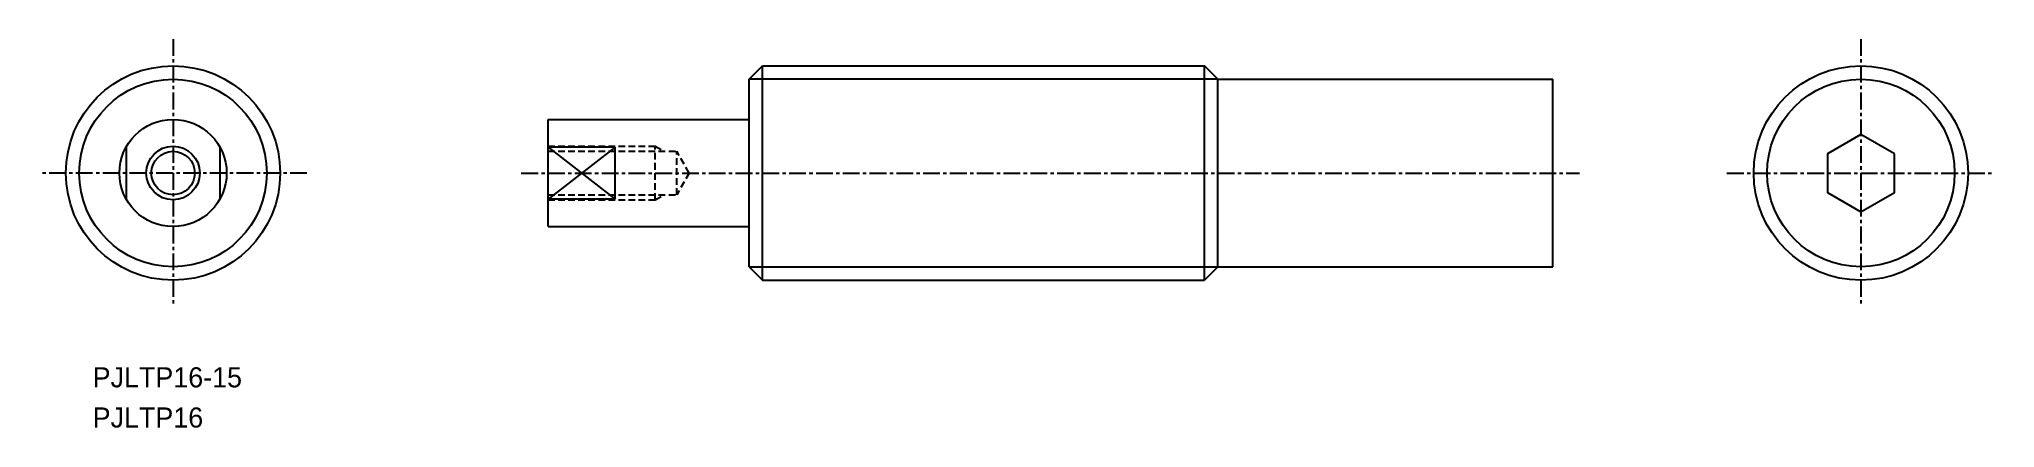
# Model space of a CAD drawing. Extents: x -6665 to -6519, y -180 to -150.
import ezdxf

# ---------------------------------------------------------------- set-up
doc = ezdxf.new("R2010")
doc.units = 0
doc.linetypes.add('CENTER', pattern=[2, 1.25, -0.25, 0.25, -0.25])
doc.linetypes.add('DASHED', pattern=[0.75, 0.5, -0.25])
doc.layers.get('0').update_dxf_attribs({"linetype": 'CONTINUOUS'})
doc.layers.add('CENTER', color=1, linetype='CENTER')

msp = doc.modelspace()

# ---------------------------------------------------------------- linework, layer by layer
at = {"color": 7, "linetype": 'CONTINUOUS'}
for p, q in [((-6612.02, -153.48), (-6611.02, -152.48)), ((-6611.02, -168.48), (-6611.02, -152.48)), ((-6611.02, -152.48), (-6578.02, -152.48)), ((-6578.02, -168.48), (-6578.02, -152.48)), ((-6577.02, -153.48), (-6578.02, -152.48)), ((-6612.02, -167.48), (-6612.02, -153.48)), ((-6577.02, -167.48), (-6577.02, -153.48)), ((-6577.02, -153.48), (-6552.02, -153.48)), ((-6552.02, -167.48), (-6552.02, -153.48)), ((-6627.02, -164.48), (-6627.02, -156.48)), ((-6627.02, -156.48), (-6612.02, -156.48)), ((-6658.52, -158.55), (-6658.52, -162.42)), ((-6651.52, -158.55), (-6651.52, -162.42)), ((-6622.02, -158.55), (-6627.02, -158.55)), ((-6622.02, -162.42), (-6622.02, -158.55)), ((-6622.02, -162.42), (-6627.02, -162.42)), ((-6627.02, -164.48), (-6612.02, -164.48)), ((-6612.02, -167.48), (-6611.02, -168.48)), ((-6577.02, -167.48), (-6578.02, -168.48)), ((-6577.02, -167.48), (-6552.02, -167.48)), ((-6611.02, -168.48), (-6578.02, -168.48))]:
    msp.add_line(p, q, dxfattribs=at)
at = {"color": 3}
for p, q in [((-6577.02, -153.48), (-6612.02, -153.48)), ((-6612.02, -167.48), (-6577.02, -167.48))]:
    msp.add_line(p, q, dxfattribs=at)
at = {"color": 3, "linetype": 'DASHED'}
for p, q in [((-6627.02, -158.48), (-6619.02, -158.48)), ((-6627.02, -158.86), (-6617.42, -158.86)), ((-6619.02, -162.48), (-6619.02, -158.48)), ((-6619.02, -158.48), (-6618.36, -158.86)), ((-6617.42, -162.11), (-6617.42, -158.86)), ((-6616.48, -160.48), (-6617.42, -158.86)), ((-6616.48, -160.48), (-6617.42, -162.11)), ((-6627.02, -162.11), (-6617.42, -162.11)), ((-6627.02, -162.48), (-6619.02, -162.48)), ((-6619.02, -162.48), (-6618.36, -162.11))]:
    msp.add_line(p, q, dxfattribs=at)
at = {"color": 3, "linetype": 'CONTINUOUS'}
for p, q in [((-6622.02, -158.55), (-6627.02, -162.42)), ((-6627.02, -158.55), (-6622.02, -162.42))]:
    msp.add_line(p, q, dxfattribs=at)
at = {"color": 7, "linetype": 'CONTINUOUS'}
msp.add_lwpolyline([(-6526.52, -159.04), (-6529.02, -157.6), (-6531.52, -159.04), (-6531.52, -161.93), (-6529.02, -163.37), (-6526.52, -161.93), (-6526.52, -159.04)], dxfattribs=at)
for centre, radius in [((-6655.02, -160.48), 8), ((-6529.02, -160.48), 8), ((-6529.02, -160.48), 7), ((-6655.02, -160.48), 4), ((-6655.02, -160.48), 1.62)]:
    msp.add_circle(centre, radius, dxfattribs=at)
at = {"color": 3}
msp.add_circle((-6655.02, -160.48), 7, dxfattribs=at)
at = {"color": 3, "linetype": 'CONTINUOUS'}
msp.add_circle((-6655.02, -160.48), 2, dxfattribs=at)
at = {"layer": 'CENTER', "color": 1, "linetype": 'CENTER'}
for p, q in [((-6655.02, -150.48), (-6655.02, -170.48)), ((-6529.02, -150.48), (-6529.02, -170.48)), ((-6645.02, -160.48), (-6665.02, -160.48)), ((-6629.02, -160.48), (-6550.02, -160.48)), ((-6539.02, -160.48), (-6519.02, -160.48))]:
    msp.add_line(p, q, dxfattribs=at)

# ---------------------------------------------------------------- texts
at = {"color": 7, "linetype": 'CONTINUOUS'}
for s, p in [('PJLTP16-15', (-6661.02, -176.48)), ('PJLTP16', (-6661.02, -179.48))]:
    msp.add_text(s, height=1.5, dxfattribs=at).set_placement(p)

doc.saveas('drawing.dxf')
